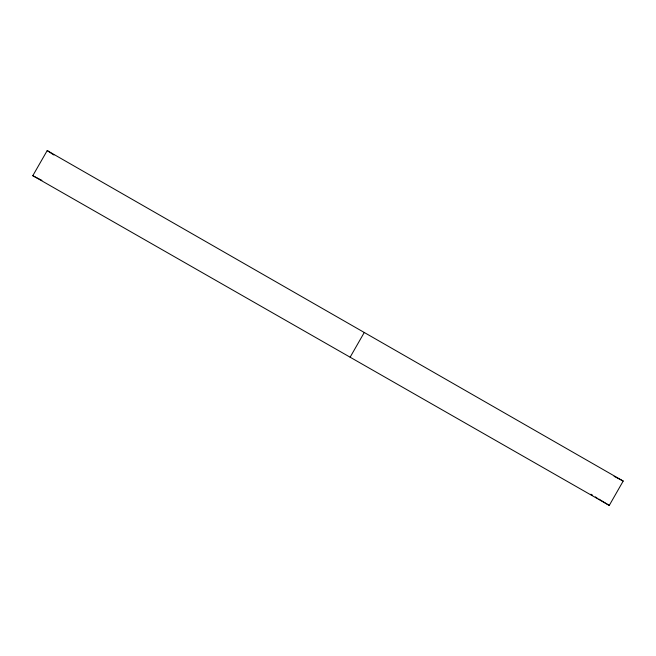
<?xml version="1.0" encoding="UTF-8"?>
<svg xmlns="http://www.w3.org/2000/svg" width="656" height="656" viewBox="0 0 656 656"><rect width="100%" height="100%" fill="white"/><g stroke="black" fill="none" stroke-linecap="round" stroke-linejoin="round"><path stroke-width="0.98" d="M609.26 505.423L623.2 481.045L47.207 150.577L32.8 175.701L609.26 505.423L598.78 499.011M350.124 357.2L364.269 332.494M32.8 175.701L41.902 180.375M614.106 476.322L623.2 481.045M590.917 494.206L592.663 495.272M595.287 496.879L597.034 497.945M47.207 150.577L53.907 155.013"/></g></svg>
